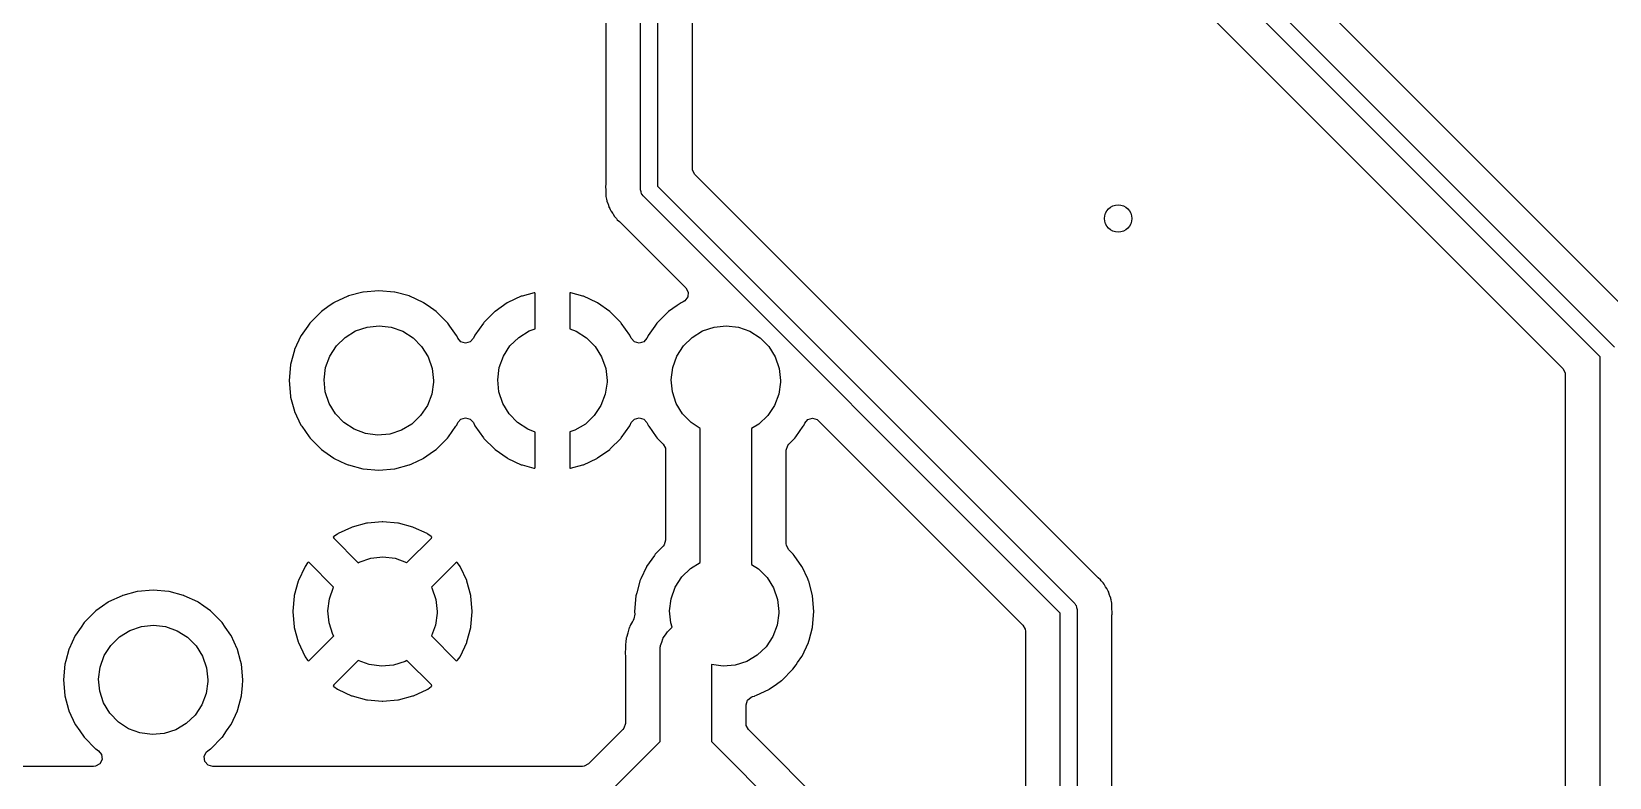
# Model space of a CAD drawing. Extents: x 0.3 to 11.5, y -8.2 to 3.2.
# Drawn here: x 5.004 to 5.913, y -2.173 to -1.744 of the extents above; entities that cross this region are included whole.
import ezdxf

# ---------------------------------------------------------------- set-up
doc = ezdxf.new("R2010")
doc.units = 0
doc.header["$MEASUREMENT"] = 0
doc.layers.add('BLACK', color=7, linetype='CONTINUOUS')

msp = doc.modelspace()

# ---------------------------------------------------------------- linework, layer by layer
at = {"layer": 'BLACK', "linetype": 'CONTINUOUS'}
for p, q in [((5.90739, -1.93119), (5.42863, -1.45242)), ((5.43703, -1.44691), (5.91579, -1.92567)), ((5.41547, -1.46758), (5.88592, -1.93803)), ((5.35457, -1.83509), (5.35457, -1.54204)), ((5.36442, -1.54), (5.36442, -1.83305)), ((5.33456, -1.69517), (5.33456, -1.83199)), ((5.92895, -1.91052), (5.71316, -1.69473)), ((5.38444, -1.8227), (5.38444, -1.70136)), ((5.38455, -1.82376), (5.38444, -1.8227)), ((5.38589, -1.82621), (5.38455, -1.82376)), ((5.6179, -2.05822), (5.38589, -1.82621)), ((5.33453, -1.83243), (5.33447, -1.83272)), ((5.33447, -1.83272), (5.33448, -1.83304)), ((5.33448, -1.83304), (5.33448, -1.83304)), ((5.33448, -1.83304), (5.33455, -1.8354)), ((5.33456, -1.83199), (5.33453, -1.83243)), ((5.33455, -1.8354), (5.33456, -1.83556)), ((5.33456, -1.83556), (5.33456, -1.83666)), ((5.35492, -1.83625), (5.35457, -1.83509)), ((5.35517, -1.83744), (5.35492, -1.83625)), ((5.36442, -1.83305), (5.60474, -2.07337)), ((5.33456, -1.83666), (5.33457, -1.83681)), ((5.33457, -1.83681), (5.33457, -1.83681)), ((5.33457, -1.83681), (5.33458, -1.83682)), ((5.33458, -1.83682), (5.33461, -1.83728)), ((5.33461, -1.83728), (5.33467, -1.83902)), ((5.33467, -1.83902), (5.33489, -1.83979)), ((5.33489, -1.83979), (5.33505, -1.84055)), ((5.33505, -1.84055), (5.33515, -1.84134)), ((5.33515, -1.84134), (5.33526, -1.84163)), ((5.33526, -1.84163), (5.33526, -1.84163)), ((5.33526, -1.84163), (5.33579, -1.84296)), ((5.33579, -1.84296), (5.33594, -1.8434)), ((5.33594, -1.8434), (5.33631, -1.84469)), ((5.33631, -1.84469), (5.33642, -1.84507)), ((5.33642, -1.84507), (5.33658, -1.84534)), ((5.33658, -1.84534), (5.33658, -1.84534)), ((5.33658, -1.84534), (5.33683, -1.84576)), ((5.35532, -1.83764), (5.35517, -1.83744)), ((5.35535, -1.83775), (5.35532, -1.83764)), ((5.35549, -1.83787), (5.35535, -1.83775)), ((5.35602, -1.83857), (5.35549, -1.83787)), ((5.59634, -2.07889), (5.35602, -1.83857)), ((5.33683, -1.84576), (5.33717, -1.84646)), ((5.33717, -1.84646), (5.33747, -1.8472)), ((5.33747, -1.8472), (5.33765, -1.84745)), ((5.33765, -1.84745), (5.33765, -1.84745)), ((5.33765, -1.84745), (5.33849, -1.84861)), ((5.33849, -1.84861), (5.33875, -1.849)), ((5.33875, -1.849), (5.33944, -1.85017)), ((5.33944, -1.85017), (5.33963, -1.8505)), ((5.33963, -1.8505), (5.3402, -1.85106)), ((5.3402, -1.85106), (5.3407, -1.85165)), ((5.3407, -1.85165), (5.34117, -1.8523)), ((5.34117, -1.8523), (5.34251, -1.85341)), ((5.34251, -1.85341), (5.34286, -1.85372)), ((5.34286, -1.85372), (5.38063, -1.8915)), ((5.18591, -1.89638), (5.17814, -1.90001)), ((5.18611, -1.89629), (5.18591, -1.89638)), ((5.18591, -1.89638), (5.18591, -1.89638)), ((5.18632, -1.89623), (5.18611, -1.89629)), ((5.19461, -1.89401), (5.18632, -1.89623)), ((5.18632, -1.89623), (5.18632, -1.89623)), ((5.19482, -1.89396), (5.19461, -1.89401)), ((5.19461, -1.89401), (5.19461, -1.89401)), ((5.2038, -1.89317), (5.19482, -1.89396)), ((5.21278, -1.89396), (5.2038, -1.89317)), ((5.21298, -1.89401), (5.21278, -1.89396)), ((5.22127, -1.89623), (5.21298, -1.89401)), ((5.21298, -1.89401), (5.21298, -1.89401)), ((5.22148, -1.89629), (5.22127, -1.89623)), ((5.22127, -1.89623), (5.22127, -1.89623)), ((5.22168, -1.89638), (5.22148, -1.89629)), ((5.22946, -1.90001), (5.22168, -1.89638)), ((5.22168, -1.89638), (5.22168, -1.89638)), ((5.28592, -1.8964), (5.27815, -1.90002)), ((5.28632, -1.89625), (5.28592, -1.8964)), ((5.2933, -1.89438), (5.28632, -1.89625)), ((5.29364, -1.89443), (5.2933, -1.89438)), ((5.2938, -1.89496), (5.29364, -1.89443)), ((5.2938, -1.91522), (5.2938, -1.89496)), ((5.31393, -1.89445), (5.3138, -1.89476)), ((5.3138, -1.89476), (5.3138, -1.91522)), ((5.31448, -1.89443), (5.31393, -1.89445)), ((5.32127, -1.89625), (5.31448, -1.89443)), ((5.32167, -1.8964), (5.32127, -1.89625)), ((5.32945, -1.90002), (5.32167, -1.8964)), ((5.37922, -1.8995), (5.37794, -1.9001)), ((5.3801, -1.89898), (5.37922, -1.8995)), ((5.38177, -1.89674), (5.3801, -1.89898)), ((5.38063, -1.8915), (5.38197, -1.89395)), ((5.38197, -1.89395), (5.38177, -1.89674)), ((5.17056, -1.90527), (5.16418, -1.91164)), ((5.17073, -1.90514), (5.17056, -1.90527)), ((5.17527, -1.90197), (5.17073, -1.90514)), ((5.17073, -1.90514), (5.17073, -1.90514)), ((5.17794, -1.9001), (5.17527, -1.90197)), ((5.17814, -1.90001), (5.17794, -1.9001)), ((5.17814, -1.90001), (5.17814, -1.90001)), ((5.22965, -1.9001), (5.22946, -1.90001)), ((5.22946, -1.90001), (5.22946, -1.90001)), ((5.23232, -1.90197), (5.22965, -1.9001)), ((5.23686, -1.90514), (5.23232, -1.90197)), ((5.23704, -1.90527), (5.23686, -1.90514)), ((5.23686, -1.90514), (5.23686, -1.90514)), ((5.24341, -1.91164), (5.23704, -1.90527)), ((5.27041, -1.90544), (5.26435, -1.9115)), ((5.27075, -1.90516), (5.27041, -1.90544)), ((5.27777, -1.90024), (5.27075, -1.90516)), ((5.27815, -1.90002), (5.27777, -1.90024)), ((5.32982, -1.90024), (5.32945, -1.90002)), ((5.33685, -1.90516), (5.32982, -1.90024)), ((5.33718, -1.90544), (5.33685, -1.90516)), ((5.34324, -1.9115), (5.33718, -1.90544)), ((5.37056, -1.90527), (5.36418, -1.91164)), ((5.37073, -1.90514), (5.37056, -1.90527)), ((5.37572, -1.90165), (5.37073, -1.90514)), ((5.37073, -1.90514), (5.37073, -1.90514)), ((5.37794, -1.9001), (5.37572, -1.90165)), ((5.16287, -1.91352), (5.15901, -1.91903)), ((5.16406, -1.91182), (5.16287, -1.91352)), ((5.16418, -1.91164), (5.16406, -1.91182)), ((5.16406, -1.91182), (5.16406, -1.91182)), ((5.1844, -1.92006), (5.19038, -1.91638)), ((5.19038, -1.91638), (5.19703, -1.91412)), ((5.19703, -1.91412), (5.20402, -1.91339)), ((5.20402, -1.91339), (5.21099, -1.91422)), ((5.21099, -1.91422), (5.2176, -1.91657)), ((5.2176, -1.91657), (5.22353, -1.92034)), ((5.24353, -1.91182), (5.24341, -1.91164)), ((5.24473, -1.91352), (5.24353, -1.91182)), ((5.24353, -1.91182), (5.24353, -1.91182)), ((5.24858, -1.91903), (5.24473, -1.91352)), ((5.26407, -1.91183), (5.25915, -1.91886)), ((5.26435, -1.9115), (5.26407, -1.91183)), ((5.2844, -1.92006), (5.29038, -1.91638)), ((5.29038, -1.91638), (5.2938, -1.91522)), ((5.3138, -1.91522), (5.3176, -1.91657)), ((5.3176, -1.91657), (5.32353, -1.92034)), ((5.34352, -1.91183), (5.34324, -1.9115)), ((5.34844, -1.91886), (5.34352, -1.91183)), ((5.36287, -1.91352), (5.35901, -1.91903)), ((5.36406, -1.91182), (5.36287, -1.91352)), ((5.36418, -1.91164), (5.36406, -1.91182)), ((5.36406, -1.91182), (5.36406, -1.91182)), ((5.3844, -1.92006), (5.39038, -1.91638)), ((5.39038, -1.91638), (5.39703, -1.91412)), ((5.39703, -1.91412), (5.40402, -1.91339)), ((5.40402, -1.91339), (5.41099, -1.91422)), ((5.41099, -1.91422), (5.4176, -1.91657)), ((5.4176, -1.91657), (5.42353, -1.92034)), ((5.15531, -1.92696), (5.1552, -1.9272)), ((5.15892, -1.91922), (5.15531, -1.92696)), ((5.15901, -1.91903), (5.15892, -1.91922)), ((5.15892, -1.91922), (5.15892, -1.91922)), ((5.17558, -1.93088), (5.17939, -1.92498)), ((5.17939, -1.92498), (5.1844, -1.92006)), ((5.22353, -1.92034), (5.22848, -1.92532)), ((5.22848, -1.92532), (5.2322, -1.93127)), ((5.24867, -1.91922), (5.24858, -1.91903)), ((5.24931, -1.92059), (5.24867, -1.91922)), ((5.24867, -1.91922), (5.24867, -1.91922)), ((5.25109, -1.92265), (5.24931, -1.92059)), ((5.25377, -1.92346), (5.25109, -1.92265)), ((5.25645, -1.92269), (5.25377, -1.92346)), ((5.2583, -1.92059), (5.25645, -1.92269)), ((5.25894, -1.91923), (5.2583, -1.92059)), ((5.25915, -1.91886), (5.25894, -1.91923)), ((5.27558, -1.93088), (5.27939, -1.92498)), ((5.27939, -1.92498), (5.2844, -1.92006)), ((5.32353, -1.92034), (5.32848, -1.92532)), ((5.32848, -1.92532), (5.3322, -1.93127)), ((5.34865, -1.91923), (5.34844, -1.91886)), ((5.34929, -1.92059), (5.34865, -1.91923)), ((5.35107, -1.92265), (5.34929, -1.92059)), ((5.35375, -1.92346), (5.35107, -1.92265)), ((5.35643, -1.92269), (5.35375, -1.92346)), ((5.35828, -1.92059), (5.35643, -1.92269)), ((5.35892, -1.91922), (5.35828, -1.92059)), ((5.35901, -1.91903), (5.35892, -1.91922)), ((5.35892, -1.91922), (5.35892, -1.91922)), ((5.37558, -1.93088), (5.37939, -1.92498)), ((5.37939, -1.92498), (5.3844, -1.92006)), ((5.42353, -1.92034), (5.42848, -1.92532)), ((5.42848, -1.92532), (5.4322, -1.93127)), ((5.15287, -1.9359), (5.15208, -1.94488)), ((5.15295, -1.93562), (5.15287, -1.9359)), ((5.15515, -1.9274), (5.15295, -1.93562)), ((5.1552, -1.9272), (5.15515, -1.9274)), ((5.15515, -1.9274), (5.15515, -1.9274)), ((5.17318, -1.93748), (5.17558, -1.93088)), ((5.2322, -1.93127), (5.23451, -1.9379)), ((5.27318, -1.93748), (5.27558, -1.93088)), ((5.3322, -1.93127), (5.33451, -1.9379)), ((5.37318, -1.93748), (5.37558, -1.93088)), ((5.4322, -1.93127), (5.43451, -1.9379)), ((5.90739, -2.8392), (5.90739, -1.93119)), ((5.15208, -1.94488), (5.15287, -1.95386)), ((5.1723, -1.94444), (5.17318, -1.93748)), ((5.17299, -1.95143), (5.1723, -1.94444)), ((5.23451, -1.9379), (5.23529, -1.94488)), ((5.23529, -1.94488), (5.23528, -1.94576)), ((5.2723, -1.94444), (5.27318, -1.93748)), ((5.27299, -1.95143), (5.2723, -1.94444)), ((5.33451, -1.9379), (5.33529, -1.94488)), ((5.33529, -1.94488), (5.33528, -1.94576)), ((5.3723, -1.94444), (5.37318, -1.93748)), ((5.37299, -1.95143), (5.3723, -1.94444)), ((5.43451, -1.9379), (5.43529, -1.94488)), ((5.43529, -1.94488), (5.43528, -1.94576)), ((5.88592, -1.93803), (5.88726, -1.94048)), ((5.88726, -1.94048), (5.88737, -1.94154)), ((5.88737, -1.94154), (5.88737, -2.71313)), ((5.15287, -1.95386), (5.15292, -1.95407)), ((5.15292, -1.95407), (5.15292, -1.95407)), ((5.15292, -1.95407), (5.15302, -1.95442)), ((5.15302, -1.95442), (5.1552, -1.96257)), ((5.1752, -1.95809), (5.17299, -1.95143)), ((5.2343, -1.95271), (5.23181, -1.95928)), ((5.23528, -1.94576), (5.2343, -1.95271)), ((5.2752, -1.95809), (5.27299, -1.95143)), ((5.3343, -1.95271), (5.33181, -1.95928)), ((5.33528, -1.94576), (5.3343, -1.95271)), ((5.3752, -1.95809), (5.37299, -1.95143)), ((5.4343, -1.95271), (5.43181, -1.95928)), ((5.43528, -1.94576), (5.4343, -1.95271)), ((5.1552, -1.96257), (5.15529, -1.96276)), ((5.15529, -1.96276), (5.15529, -1.96276)), ((5.15529, -1.96276), (5.15892, -1.97054)), ((5.17884, -1.9641), (5.1752, -1.95809)), ((5.23181, -1.95928), (5.22792, -1.96513)), ((5.27884, -1.9641), (5.2752, -1.95809)), ((5.33181, -1.95928), (5.32792, -1.96513)), ((5.37884, -1.9641), (5.3752, -1.95809)), ((5.43181, -1.95928), (5.42792, -1.96513)), ((5.15892, -1.97054), (5.15892, -1.97054)), ((5.15892, -1.97054), (5.15901, -1.97074)), ((5.15901, -1.97074), (5.15937, -1.97125)), ((5.15937, -1.97125), (5.16361, -1.9773)), ((5.18372, -1.96915), (5.17884, -1.9641)), ((5.18959, -1.97299), (5.18372, -1.96915)), ((5.22284, -1.96997), (5.21681, -1.97356)), ((5.22792, -1.96513), (5.22284, -1.96997)), ((5.24398, -1.9773), (5.24822, -1.97125)), ((5.24822, -1.97125), (5.24858, -1.97074)), ((5.24858, -1.97074), (5.24867, -1.97054)), ((5.24867, -1.97054), (5.24931, -1.96917)), ((5.24867, -1.97054), (5.24867, -1.97054)), ((5.24931, -1.96917), (5.25116, -1.96707)), ((5.25116, -1.96707), (5.25385, -1.96631)), ((5.25385, -1.96631), (5.25652, -1.96712)), ((5.25652, -1.96712), (5.2583, -1.96917)), ((5.2583, -1.96917), (5.25894, -1.97053)), ((5.25894, -1.97053), (5.25915, -1.97091)), ((5.25915, -1.97091), (5.26407, -1.97793)), ((5.28372, -1.96915), (5.27884, -1.9641)), ((5.28959, -1.97299), (5.28372, -1.96915)), ((5.32284, -1.96997), (5.31681, -1.97356)), ((5.32792, -1.96513), (5.32284, -1.96997)), ((5.34352, -1.97793), (5.34844, -1.97091)), ((5.34844, -1.97091), (5.34865, -1.97053)), ((5.34865, -1.97053), (5.34929, -1.96917)), ((5.34929, -1.96917), (5.35114, -1.96707)), ((5.35114, -1.96707), (5.35382, -1.96631)), ((5.35382, -1.96631), (5.3565, -1.96712)), ((5.3565, -1.96712), (5.35828, -1.96917)), ((5.35828, -1.96917), (5.35892, -1.97054)), ((5.35892, -1.97054), (5.35892, -1.97054)), ((5.35892, -1.97054), (5.35901, -1.97074)), ((5.35901, -1.97074), (5.35937, -1.97125)), ((5.35937, -1.97125), (5.36361, -1.9773)), ((5.38372, -1.96915), (5.37884, -1.9641)), ((5.38903, -1.97263), (5.38372, -1.96915)), ((5.42284, -1.96997), (5.41856, -1.97252)), ((5.41856, -1.97252), (5.41856, -2.05088)), ((5.42792, -1.96513), (5.42284, -1.96997)), ((5.44398, -1.9773), (5.44828, -1.97116)), ((5.44828, -1.97116), (5.44858, -1.97074)), ((5.44858, -1.97074), (5.44918, -1.96946)), ((5.44918, -1.96946), (5.45102, -1.96736)), ((5.45102, -1.96736), (5.45371, -1.96659)), ((5.45371, -1.96659), (5.45639, -1.9674)), ((5.45639, -1.9674), (5.45718, -1.96805)), ((5.45718, -1.96805), (5.57487, -2.08573)), ((5.16361, -1.9773), (5.16418, -1.97812)), ((5.16418, -1.97812), (5.17056, -1.9845)), ((5.19618, -1.97544), (5.18959, -1.97299)), ((5.20314, -1.97637), (5.19618, -1.97544)), ((5.21013, -1.97573), (5.20314, -1.97637)), ((5.21681, -1.97356), (5.21013, -1.97573)), ((5.23704, -1.9845), (5.24341, -1.97812)), ((5.24341, -1.97812), (5.24398, -1.9773)), ((5.26407, -1.97793), (5.26435, -1.97826)), ((5.26435, -1.97826), (5.27041, -1.98433)), ((5.2938, -1.97456), (5.28959, -1.97299)), ((5.2938, -1.995), (5.2938, -1.97456)), ((5.31681, -1.97356), (5.3138, -1.97454)), ((5.3138, -1.97454), (5.3138, -1.9948)), ((5.33718, -1.98433), (5.34324, -1.97826)), ((5.34324, -1.97826), (5.34352, -1.97793)), ((5.36361, -1.9773), (5.36418, -1.97812)), ((5.36418, -1.97812), (5.36756, -1.9815)), ((5.36756, -1.9815), (5.3689, -1.98395)), ((5.38903, -2.04968), (5.38903, -1.97263)), ((5.43937, -1.98233), (5.44003, -1.9815)), ((5.44003, -1.9815), (5.44341, -1.97812)), ((5.44341, -1.97812), (5.44398, -1.9773)), ((5.17056, -1.9845), (5.17073, -1.98462)), ((5.17073, -1.98462), (5.17073, -1.98462)), ((5.17073, -1.98462), (5.1722, -1.98565)), ((5.1722, -1.98565), (5.17794, -1.98967)), ((5.17794, -1.98967), (5.17814, -1.98976)), ((5.17814, -1.98976), (5.17814, -1.98976)), ((5.17814, -1.98976), (5.18469, -1.99281)), ((5.2229, -1.99281), (5.22946, -1.98976)), ((5.22946, -1.98976), (5.22965, -1.98967)), ((5.22946, -1.98976), (5.22946, -1.98976)), ((5.22965, -1.98967), (5.23539, -1.98565)), ((5.23539, -1.98565), (5.23686, -1.98462)), ((5.23686, -1.98462), (5.23704, -1.9845)), ((5.23686, -1.98462), (5.23686, -1.98462)), ((5.27041, -1.98433), (5.27075, -1.98461)), ((5.27075, -1.98461), (5.27777, -1.98952)), ((5.27777, -1.98952), (5.27815, -1.98974)), ((5.27815, -1.98974), (5.28592, -1.99337)), ((5.32167, -1.99337), (5.32945, -1.98974)), ((5.32945, -1.98974), (5.32982, -1.98952)), ((5.32982, -1.98952), (5.33685, -1.98461)), ((5.33685, -1.98461), (5.33718, -1.98433)), ((5.3689, -1.98395), (5.36901, -1.98501)), ((5.36901, -1.98501), (5.36901, -2.03684)), ((5.43858, -1.98501), (5.43937, -1.98233)), ((5.43858, -2.03881), (5.43858, -1.98501)), ((5.18469, -1.99281), (5.18611, -1.99348)), ((5.18611, -1.99348), (5.18632, -1.99353)), ((5.18632, -1.99353), (5.18632, -1.99353)), ((5.18632, -1.99353), (5.19461, -1.99575)), ((5.19461, -1.99575), (5.19461, -1.99575)), ((5.19461, -1.99575), (5.19482, -1.99581)), ((5.19482, -1.99581), (5.2038, -1.99659)), ((5.2038, -1.99659), (5.21278, -1.99581)), ((5.21278, -1.99581), (5.21298, -1.99575)), ((5.21298, -1.99575), (5.22127, -1.99353)), ((5.21298, -1.99575), (5.21298, -1.99575)), ((5.22127, -1.99353), (5.22148, -1.99348)), ((5.22127, -1.99353), (5.22127, -1.99353)), ((5.22148, -1.99348), (5.2229, -1.99281)), ((5.28592, -1.99337), (5.28632, -1.99351)), ((5.28632, -1.99351), (5.29311, -1.99533)), ((5.29311, -1.99533), (5.29366, -1.99532)), ((5.29366, -1.99532), (5.2938, -1.995)), ((5.3138, -1.9948), (5.31395, -1.99533)), ((5.31395, -1.99533), (5.31429, -1.99538)), ((5.31429, -1.99538), (5.32127, -1.99351)), ((5.32127, -1.99351), (5.32167, -1.99337)), ((5.19678, -2.0271), (5.18849, -2.02932)), ((5.1972, -2.02703), (5.19678, -2.0271)), ((5.20575, -2.02628), (5.1972, -2.02703)), ((5.20618, -2.02628), (5.20575, -2.02628)), ((5.21472, -2.02703), (5.20618, -2.02628)), ((5.21515, -2.0271), (5.21472, -2.02703)), ((5.22343, -2.02932), (5.21515, -2.0271)), ((5.17789, -2.03474), (5.17756, -2.03516)), ((5.17756, -2.03516), (5.17784, -2.03569)), ((5.17784, -2.03569), (5.19196, -2.04981)), ((5.17994, -2.03331), (5.17789, -2.03474)), ((5.18031, -2.03309), (5.17994, -2.03331)), ((5.18808, -2.02947), (5.18031, -2.03309)), ((5.18849, -2.02932), (5.18808, -2.02947)), ((5.21999, -2.04978), (5.23411, -2.03566)), ((5.22384, -2.02947), (5.22343, -2.02932)), ((5.23161, -2.03309), (5.22384, -2.02947)), ((5.23198, -2.03331), (5.23161, -2.03309)), ((5.234, -2.03472), (5.23198, -2.03331)), ((5.23437, -2.03519), (5.234, -2.03472)), ((5.23411, -2.03566), (5.23437, -2.03519)), ((5.36307, -2.04489), (5.36257, -2.04561)), ((5.3632, -2.04471), (5.36307, -2.04489)), ((5.36307, -2.04489), (5.36307, -2.04489)), ((5.36756, -2.04035), (5.3632, -2.04471)), ((5.36822, -2.03952), (5.36756, -2.04035)), ((5.36901, -2.03684), (5.36822, -2.03952)), ((5.43869, -2.03987), (5.43858, -2.03881)), ((5.44003, -2.04232), (5.43869, -2.03987)), ((5.44243, -2.04471), (5.44003, -2.04232)), ((5.44255, -2.04489), (5.44243, -2.04471)), ((5.44305, -2.04561), (5.44255, -2.04489)), ((5.44255, -2.04489), (5.44255, -2.04489)), ((5.1611, -2.0523), (5.15748, -2.06008)), ((5.16132, -2.05193), (5.1611, -2.0523)), ((5.16273, -2.04991), (5.16132, -2.05193)), ((5.1632, -2.04955), (5.16273, -2.04991)), ((5.16367, -2.0498), (5.1632, -2.04955)), ((5.17777, -2.06391), (5.16367, -2.0498)), ((5.19196, -2.04981), (5.19255, -2.04945)), ((5.19255, -2.04945), (5.1992, -2.04719)), ((5.1992, -2.04719), (5.20618, -2.04646)), ((5.20618, -2.04646), (5.21315, -2.04729)), ((5.21315, -2.04729), (5.21977, -2.04964)), ((5.21977, -2.04964), (5.21999, -2.04978)), ((5.24823, -2.04983), (5.23411, -2.06394)), ((5.24876, -2.04955), (5.24823, -2.04983)), ((5.24917, -2.04988), (5.24876, -2.04955)), ((5.2506, -2.05193), (5.24917, -2.04988)), ((5.25082, -2.0523), (5.2506, -2.05193)), ((5.25444, -2.06008), (5.25082, -2.0523)), ((5.35794, -2.05229), (5.35472, -2.05918)), ((5.35803, -2.0521), (5.35794, -2.05229)), ((5.35794, -2.05229), (5.35794, -2.05229)), ((5.36257, -2.04561), (5.35803, -2.0521)), ((5.3784, -2.05805), (5.38342, -2.05313)), ((5.38342, -2.05313), (5.38903, -2.04968)), ((5.41856, -2.05088), (5.42255, -2.05341)), ((5.42255, -2.05341), (5.42749, -2.05839)), ((5.4476, -2.0521), (5.44305, -2.04561)), ((5.44769, -2.05229), (5.4476, -2.0521)), ((5.4509, -2.05918), (5.44769, -2.05229)), ((5.44769, -2.05229), (5.44769, -2.05229)), ((5.15733, -2.06048), (5.15511, -2.06877)), ((5.15748, -2.06008), (5.15733, -2.06048)), ((5.25459, -2.06048), (5.25444, -2.06008)), ((5.25681, -2.06877), (5.25459, -2.06048)), ((5.35416, -2.06048), (5.35237, -2.06717)), ((5.35422, -2.06027), (5.35416, -2.06047)), ((5.35416, -2.06047), (5.35416, -2.06048)), ((5.35472, -2.05918), (5.35422, -2.06027)), ((5.3746, -2.06395), (5.3784, -2.05805)), ((5.42749, -2.05839), (5.43122, -2.06434)), ((5.4514, -2.06027), (5.4509, -2.05918)), ((5.45146, -2.06047), (5.4514, -2.06027)), ((5.45146, -2.06048), (5.45146, -2.06047)), ((5.45325, -2.06717), (5.45146, -2.06048)), ((5.61824, -2.05854), (5.6179, -2.05822)), ((5.61959, -2.05965), (5.61824, -2.05854)), ((5.62004, -2.06027), (5.61959, -2.05965)), ((5.62005, -2.06029), (5.62004, -2.06027)), ((5.62056, -2.06088), (5.62005, -2.06029)), ((5.62112, -2.06145), (5.62056, -2.06088)), ((5.62162, -2.06228), (5.62112, -2.06145)), ((5.62201, -2.06294), (5.62162, -2.06228)), ((5.62227, -2.06334), (5.62201, -2.06294)), ((5.62252, -2.06368), (5.62227, -2.06334)), ((5.04797, -2.07254), (5.0446, -2.0749)), ((5.04816, -2.07245), (5.04797, -2.07254)), ((5.05594, -2.06882), (5.04816, -2.07245)), ((5.04816, -2.07245), (5.04816, -2.07245)), ((5.05614, -2.06873), (5.05594, -2.06882)), ((5.05594, -2.06882), (5.05594, -2.06882)), ((5.05635, -2.06867), (5.05614, -2.06873)), ((5.06463, -2.06645), (5.05635, -2.06867)), ((5.05635, -2.06867), (5.05635, -2.06867)), ((5.06484, -2.0664), (5.06463, -2.06645)), ((5.06463, -2.06645), (5.06463, -2.06645)), ((5.07382, -2.06561), (5.06484, -2.0664)), ((5.0828, -2.0664), (5.07382, -2.06561)), ((5.08301, -2.06645), (5.0828, -2.0664)), ((5.0913, -2.06867), (5.08301, -2.06645)), ((5.08301, -2.06645), (5.08301, -2.06645)), ((5.09151, -2.06873), (5.0913, -2.06867)), ((5.0913, -2.06867), (5.0913, -2.06867)), ((5.09171, -2.06882), (5.09151, -2.06873)), ((5.09948, -2.07245), (5.09171, -2.06882)), ((5.09171, -2.06882), (5.09171, -2.06882)), ((5.09968, -2.07254), (5.09948, -2.07245)), ((5.09948, -2.07245), (5.09948, -2.07245)), ((5.10305, -2.0749), (5.09968, -2.07254)), ((5.15503, -2.06919), (5.15429, -2.07774)), ((5.15511, -2.06877), (5.15503, -2.06919)), ((5.17447, -2.07751), (5.17535, -2.07055)), ((5.17535, -2.07055), (5.17775, -2.06395)), ((5.17775, -2.06395), (5.17777, -2.06391)), ((5.23411, -2.06394), (5.23436, -2.06434)), ((5.23436, -2.06434), (5.23667, -2.07097)), ((5.23667, -2.07097), (5.23746, -2.07795)), ((5.25689, -2.06919), (5.25681, -2.06877)), ((5.25763, -2.07774), (5.25689, -2.06919)), ((5.35188, -2.06897), (5.3511, -2.07795)), ((5.35237, -2.06717), (5.35188, -2.06897)), ((5.37132, -2.07751), (5.3722, -2.07055)), ((5.3722, -2.07055), (5.3746, -2.06395)), ((5.43122, -2.06434), (5.43352, -2.07097)), ((5.43352, -2.07097), (5.43431, -2.07795)), ((5.45374, -2.06897), (5.45325, -2.06717)), ((5.45452, -2.07795), (5.45374, -2.06897)), ((5.62329, -2.06474), (5.62252, -2.06368)), ((5.6234, -2.06503), (5.62329, -2.06474)), ((5.62358, -2.06548), (5.6234, -2.06503)), ((5.62393, -2.06618), (5.62358, -2.06548)), ((5.62433, -2.06687), (5.62393, -2.06618)), ((5.62442, -2.06717), (5.62433, -2.06687)), ((5.62482, -2.06854), (5.62442, -2.06717)), ((5.62442, -2.06717), (5.62442, -2.06717)), ((5.62497, -2.06898), (5.62482, -2.06854)), ((5.62549, -2.07031), (5.62497, -2.06898)), ((5.62561, -2.0706), (5.62549, -2.07031)), ((5.62549, -2.07031), (5.62549, -2.07031)), ((5.62568, -2.07114), (5.62561, -2.0706)), ((5.62571, -2.07139), (5.62568, -2.07114)), ((5.62587, -2.07216), (5.62571, -2.07139)), ((5.62596, -2.07246), (5.62587, -2.07216)), ((5.62609, -2.07292), (5.62596, -2.07246)), ((5.04058, -2.07771), (5.03421, -2.08408)), ((5.04076, -2.07758), (5.04058, -2.07771)), ((5.0446, -2.0749), (5.04076, -2.07758)), ((5.04076, -2.07758), (5.04076, -2.07758)), ((5.10689, -2.07758), (5.10305, -2.0749)), ((5.10706, -2.07771), (5.10689, -2.07758)), ((5.10689, -2.07758), (5.10689, -2.07758)), ((5.11344, -2.08408), (5.10706, -2.07771)), ((5.15429, -2.07774), (5.15429, -2.07817)), ((5.15429, -2.07817), (5.15503, -2.08671)), ((5.17515, -2.0845), (5.17447, -2.07751)), ((5.23744, -2.07883), (5.23647, -2.08579)), ((5.23746, -2.07795), (5.23744, -2.07883)), ((5.25689, -2.08671), (5.25763, -2.07817)), ((5.25763, -2.07817), (5.25763, -2.07774)), ((5.35124, -2.07955), (5.35072, -2.08223)), ((5.3511, -2.07795), (5.35112, -2.07817)), ((5.35112, -2.07817), (5.35124, -2.07955)), ((5.372, -2.0845), (5.37132, -2.07751)), ((5.43429, -2.07883), (5.43332, -2.08579)), ((5.43431, -2.07795), (5.43429, -2.07883)), ((5.45374, -2.08693), (5.45452, -2.07795)), ((5.59634, -2.73686), (5.59634, -2.07889)), ((5.60474, -2.07337), (5.60526, -2.07408)), ((5.60526, -2.07408), (5.6054, -2.0742)), ((5.6054, -2.0742), (5.60543, -2.0743)), ((5.60543, -2.0743), (5.60558, -2.07451)), ((5.60558, -2.07451), (5.60584, -2.07569)), ((5.60584, -2.07569), (5.60618, -2.07685)), ((5.60618, -2.07685), (5.60618, -2.73482)), ((5.62613, -2.07428), (5.62609, -2.07292)), ((5.62614, -2.07466), (5.62613, -2.07428)), ((5.62618, -2.07513), (5.62614, -2.07466)), ((5.6262, -2.07529), (5.62618, -2.07513)), ((5.6262, -2.07638), (5.6262, -2.07529)), ((5.6262, -2.07654), (5.6262, -2.07638)), ((5.62625, -2.07807), (5.6262, -2.07654)), ((5.6262, -2.07996), (5.62622, -2.07952)), ((5.6262, -2.72448), (5.6262, -2.07996)), ((5.62622, -2.07952), (5.62629, -2.07922)), ((5.62629, -2.07922), (5.62625, -2.07807)), ((5.03226, -2.08687), (5.02904, -2.09147)), ((5.03408, -2.08426), (5.03226, -2.08687)), ((5.03421, -2.08408), (5.03408, -2.08426)), ((5.03408, -2.08426), (5.03408, -2.08426)), ((5.05443, -2.0925), (5.06041, -2.08882)), ((5.06041, -2.08882), (5.06706, -2.08656)), ((5.06706, -2.08656), (5.07404, -2.08583)), ((5.07404, -2.08583), (5.08101, -2.08666)), ((5.08101, -2.08666), (5.08763, -2.08901)), ((5.08763, -2.08901), (5.09356, -2.09278)), ((5.11356, -2.08426), (5.11344, -2.08408)), ((5.11539, -2.08687), (5.11356, -2.08426)), ((5.11356, -2.08426), (5.11356, -2.08426)), ((5.11861, -2.09147), (5.11539, -2.08687)), ((5.15503, -2.08671), (5.15511, -2.08714)), ((5.15511, -2.08714), (5.15733, -2.09542)), ((5.17737, -2.09116), (5.17515, -2.0845)), ((5.23647, -2.08579), (5.23412, -2.09197)), ((5.25459, -2.09542), (5.25681, -2.08714)), ((5.25681, -2.08714), (5.25689, -2.08671)), ((5.34723, -2.09037), (5.34642, -2.09286)), ((5.3473, -2.09012), (5.34723, -2.09037)), ((5.34791, -2.08785), (5.3473, -2.09012)), ((5.34798, -2.0876), (5.34791, -2.08785)), ((5.3481, -2.08736), (5.34798, -2.0876)), ((5.34822, -2.08713), (5.3481, -2.08736)), ((5.3481, -2.08736), (5.3481, -2.08736)), ((5.34852, -2.08641), (5.34822, -2.08713)), ((5.3486, -2.08615), (5.34852, -2.08641)), ((5.34868, -2.0859), (5.3486, -2.08615)), ((5.3486, -2.08615), (5.3486, -2.08615)), ((5.34881, -2.08568), (5.34868, -2.0859)), ((5.34999, -2.08364), (5.34881, -2.08568)), ((5.34881, -2.08568), (5.34881, -2.08568)), ((5.35011, -2.08341), (5.34999, -2.08364)), ((5.3503, -2.08304), (5.35011, -2.08341)), ((5.35072, -2.08223), (5.3503, -2.08304)), ((5.36898, -2.09138), (5.37019, -2.08969)), ((5.37019, -2.08969), (5.37285, -2.08704)), ((5.37285, -2.08704), (5.372, -2.0845)), ((5.43332, -2.08579), (5.43082, -2.09235)), ((5.45173, -2.09441), (5.45368, -2.08714)), ((5.45368, -2.08714), (5.45374, -2.08693)), ((5.45368, -2.08714), (5.45368, -2.08714)), ((5.57487, -2.08573), (5.57621, -2.08819)), ((5.57621, -2.08819), (5.57632, -2.08924)), ((5.57632, -2.08924), (5.57632, -2.73376)), ((5.02517, -2.09985), (5.02343, -2.10636)), ((5.02523, -2.09964), (5.02517, -2.09985)), ((5.02517, -2.09985), (5.02517, -2.09985)), ((5.02536, -2.09935), (5.02523, -2.09964)), ((5.02895, -2.09166), (5.02536, -2.09935)), ((5.02904, -2.09147), (5.02895, -2.09166)), ((5.02895, -2.09166), (5.02895, -2.09166)), ((5.04561, -2.10332), (5.04942, -2.09742)), ((5.04942, -2.09742), (5.05443, -2.0925)), ((5.09356, -2.09278), (5.09851, -2.09776)), ((5.09851, -2.09776), (5.10223, -2.10371)), ((5.1187, -2.09166), (5.11861, -2.09147)), ((5.12228, -2.09935), (5.1187, -2.09166)), ((5.1187, -2.09166), (5.1187, -2.09166)), ((5.12242, -2.09964), (5.12228, -2.09935)), ((5.12247, -2.09985), (5.12242, -2.09964)), ((5.12422, -2.10636), (5.12247, -2.09985)), ((5.12247, -2.09985), (5.12247, -2.09985)), ((5.15733, -2.09542), (5.15748, -2.09583)), ((5.15748, -2.09583), (5.1611, -2.1036)), ((5.16369, -2.10608), (5.17784, -2.09193)), ((5.17784, -2.09193), (5.17737, -2.09116)), ((5.23412, -2.09197), (5.24826, -2.10611)), ((5.25082, -2.1036), (5.25444, -2.09583)), ((5.25444, -2.09583), (5.25459, -2.09542)), ((5.34584, -2.09935), (5.34574, -2.10141)), ((5.34585, -2.09909), (5.34584, -2.09935)), ((5.34593, -2.09753), (5.34585, -2.09831)), ((5.34585, -2.09831), (5.34585, -2.09909)), ((5.34595, -2.09727), (5.34593, -2.09753)), ((5.34608, -2.09492), (5.34595, -2.09727)), ((5.34609, -2.09466), (5.34608, -2.09492)), ((5.34608, -2.09492), (5.34608, -2.09492)), ((5.34623, -2.09415), (5.34609, -2.09466)), ((5.34637, -2.09338), (5.34623, -2.09415)), ((5.3464, -2.09312), (5.34637, -2.09338)), ((5.34642, -2.09286), (5.3464, -2.09312)), ((5.36587, -2.10013), (5.366, -2.09863)), ((5.36599, -2.09828), (5.36605, -2.09807)), ((5.366, -2.09863), (5.36599, -2.09828)), ((5.36605, -2.09807), (5.36609, -2.09759)), ((5.36609, -2.09759), (5.36678, -2.09563)), ((5.36678, -2.09563), (5.36738, -2.09363)), ((5.36738, -2.09363), (5.36758, -2.09335)), ((5.36758, -2.09335), (5.3677, -2.09302)), ((5.3677, -2.09302), (5.36898, -2.09138)), ((5.42694, -2.0982), (5.42185, -2.10304)), ((5.43082, -2.09235), (5.42694, -2.0982)), ((5.44769, -2.10361), (5.45131, -2.09584)), ((5.45131, -2.09584), (5.4514, -2.09564)), ((5.45131, -2.09584), (5.45131, -2.09584)), ((5.4514, -2.09564), (5.45173, -2.09441)), ((5.0229, -2.10834), (5.02211, -2.11732)), ((5.02343, -2.10636), (5.0229, -2.10834)), ((5.04321, -2.10992), (5.04561, -2.10332)), ((5.10223, -2.10371), (5.10454, -2.11034)), ((5.12475, -2.10834), (5.12422, -2.10636)), ((5.12554, -2.11732), (5.12475, -2.10834)), ((5.1611, -2.1036), (5.16132, -2.10398)), ((5.16132, -2.10398), (5.16275, -2.10603)), ((5.16275, -2.10603), (5.16316, -2.10636)), ((5.16316, -2.10636), (5.16369, -2.10608)), ((5.19193, -2.10613), (5.17781, -2.12025)), ((5.19834, -2.10851), (5.19193, -2.10613)), ((5.2053, -2.10944), (5.19834, -2.10851)), ((5.21229, -2.10881), (5.2053, -2.10944)), ((5.21897, -2.10664), (5.21229, -2.10881)), ((5.21993, -2.10606), (5.21897, -2.10664)), ((5.23408, -2.12022), (5.21993, -2.10606)), ((5.24826, -2.10611), (5.24872, -2.10636)), ((5.24872, -2.10636), (5.24919, -2.10599)), ((5.24919, -2.10599), (5.2506, -2.10398)), ((5.2506, -2.10398), (5.25082, -2.1036)), ((5.34574, -2.10141), (5.34571, -2.10196)), ((5.34571, -2.10196), (5.34575, -2.10222)), ((5.34575, -2.10222), (5.34579, -2.10248)), ((5.34579, -2.10248), (5.34585, -2.10326)), ((5.34585, -2.10326), (5.34585, -2.14246)), ((5.36587, -2.15281), (5.36587, -2.10013)), ((5.40215, -2.10944), (5.3954, -2.10854)), ((5.3954, -2.10854), (5.3954, -2.15281)), ((5.40914, -2.10881), (5.40215, -2.10944)), ((5.41582, -2.10664), (5.40914, -2.10881)), ((5.42185, -2.10304), (5.41582, -2.10664)), ((5.44243, -2.11119), (5.44418, -2.10869)), ((5.44418, -2.10869), (5.44509, -2.10739)), ((5.44509, -2.10739), (5.4476, -2.10381)), ((5.4476, -2.10381), (5.44769, -2.10361)), ((5.44769, -2.10361), (5.44769, -2.10361)), ((5.02211, -2.11732), (5.0229, -2.1263)), ((5.04233, -2.11688), (5.04321, -2.10992)), ((5.04302, -2.12387), (5.04233, -2.11688)), ((5.10454, -2.11034), (5.10532, -2.11732)), ((5.10532, -2.11732), (5.10531, -2.1182)), ((5.12524, -2.12071), (5.12554, -2.11732)), ((5.43292, -2.11976), (5.43587, -2.11769)), ((5.43587, -2.11769), (5.43605, -2.11757)), ((5.43587, -2.11769), (5.43587, -2.11769)), ((5.43605, -2.11757), (5.44243, -2.11119)), ((5.0229, -2.1263), (5.02295, -2.12651)), ((5.02295, -2.12651), (5.02295, -2.12651)), ((5.02295, -2.12651), (5.02504, -2.13431)), ((5.04523, -2.13053), (5.04302, -2.12387)), ((5.10433, -2.12516), (5.10184, -2.13172)), ((5.10531, -2.1182), (5.10433, -2.12516)), ((5.12261, -2.13431), (5.12469, -2.12651)), ((5.12469, -2.12651), (5.12475, -2.1263)), ((5.12469, -2.12651), (5.12469, -2.12651)), ((5.12475, -2.1263), (5.12524, -2.12071)), ((5.17781, -2.12025), (5.17755, -2.12071)), ((5.17755, -2.12071), (5.17792, -2.12118)), ((5.17792, -2.12118), (5.17994, -2.1226)), ((5.17994, -2.1226), (5.18031, -2.12281)), ((5.18031, -2.12281), (5.18808, -2.12644)), ((5.18808, -2.12644), (5.18849, -2.12658)), ((5.18849, -2.12658), (5.19678, -2.1288)), ((5.21515, -2.1288), (5.22343, -2.12658)), ((5.22343, -2.12658), (5.22384, -2.12644)), ((5.22384, -2.12644), (5.23161, -2.12281)), ((5.23161, -2.12281), (5.23198, -2.1226)), ((5.23198, -2.1226), (5.23403, -2.12116)), ((5.23403, -2.12116), (5.23436, -2.12075)), ((5.23436, -2.12075), (5.23408, -2.12022)), ((5.41832, -2.1272), (5.41909, -2.12692)), ((5.41909, -2.12692), (5.41938, -2.12685)), ((5.41938, -2.12685), (5.42029, -2.1266)), ((5.42029, -2.1266), (5.4205, -2.12655)), ((5.42029, -2.1266), (5.42029, -2.1266)), ((5.4205, -2.12655), (5.42148, -2.12609)), ((5.42148, -2.12609), (5.42847, -2.12283)), ((5.42847, -2.12283), (5.42867, -2.12274)), ((5.42847, -2.12283), (5.42847, -2.12283)), ((5.42867, -2.12274), (5.43292, -2.11976)), ((5.02504, -2.13431), (5.02523, -2.13501)), ((5.02523, -2.13501), (5.02532, -2.13521)), ((5.02532, -2.13521), (5.02532, -2.13521)), ((5.02532, -2.13521), (5.02895, -2.14298)), ((5.04887, -2.13654), (5.04523, -2.13053)), ((5.10184, -2.13172), (5.09795, -2.13757)), ((5.1187, -2.14298), (5.12233, -2.13521)), ((5.12233, -2.13521), (5.12242, -2.13501)), ((5.12233, -2.13521), (5.12233, -2.13521)), ((5.12242, -2.13501), (5.12261, -2.13431)), ((5.19678, -2.1288), (5.1972, -2.12888)), ((5.1972, -2.12888), (5.20575, -2.12963)), ((5.20575, -2.12963), (5.20618, -2.12963)), ((5.20618, -2.12963), (5.21472, -2.12888)), ((5.21472, -2.12888), (5.21515, -2.1288)), ((5.41542, -2.13171), (5.4162, -2.12903)), ((5.41542, -2.14246), (5.41542, -2.13171)), ((5.4162, -2.12903), (5.41832, -2.1272)), ((5.02895, -2.14298), (5.02895, -2.14298)), ((5.02895, -2.14298), (5.02904, -2.14318)), ((5.02904, -2.14318), (5.03152, -2.14673)), ((5.05375, -2.14159), (5.04887, -2.13654)), ((5.05962, -2.14544), (5.05375, -2.14159)), ((5.09287, -2.14241), (5.08683, -2.14601)), ((5.09795, -2.13757), (5.09287, -2.14241)), ((5.11612, -2.14673), (5.11861, -2.14318)), ((5.11861, -2.14318), (5.1187, -2.14298)), ((5.1187, -2.14298), (5.1187, -2.14298)), ((5.34506, -2.14514), (5.3444, -2.14597)), ((5.34585, -2.14246), (5.34506, -2.14514)), ((5.41553, -2.14352), (5.41542, -2.14246)), ((5.41687, -2.14597), (5.41553, -2.14352)), ((5.03152, -2.14673), (5.03397, -2.15022)), ((5.03397, -2.15022), (5.03421, -2.15056)), ((5.03421, -2.15056), (5.04058, -2.15694)), ((5.0662, -2.14788), (5.05962, -2.14544)), ((5.07316, -2.14881), (5.0662, -2.14788)), ((5.08016, -2.14818), (5.07316, -2.14881)), ((5.08683, -2.14601), (5.08016, -2.14818)), ((5.10706, -2.15694), (5.11344, -2.15056)), ((5.11344, -2.15056), (5.11368, -2.15022)), ((5.11368, -2.15022), (5.11612, -2.14673)), ((5.3444, -2.14597), (5.32465, -2.16572)), ((5.33149, -2.18719), (5.36587, -2.15281)), ((5.3954, -2.15281), (5.4953, -2.25271)), ((5.50043, -2.22953), (5.41687, -2.14597)), ((5.04058, -2.15694), (5.04076, -2.15706)), ((5.04076, -2.15706), (5.04076, -2.15706)), ((5.04076, -2.15706), (5.04231, -2.15815)), ((5.04231, -2.15815), (5.04405, -2.16033)), ((5.04434, -2.16311), (5.04308, -2.1656)), ((5.04405, -2.16033), (5.04434, -2.16311)), ((5.10327, -2.1615), (5.10443, -2.15896)), ((5.10367, -2.16427), (5.10327, -2.1615)), ((5.10443, -2.15896), (5.10534, -2.15815)), ((5.10534, -2.15815), (5.10689, -2.15706)), ((5.10689, -2.15706), (5.10706, -2.15694)), ((5.10689, -2.15706), (5.10689, -2.15706)), ((5.03946, -2.16717), (4.70818, -2.16717)), ((5.04067, -2.16702), (5.03946, -2.16717)), ((5.04308, -2.1656), (5.04067, -2.16702)), ((5.1055, -2.16638), (5.10367, -2.16427)), ((5.10818, -2.16717), (5.1055, -2.16638)), ((5.32114, -2.16717), (5.10818, -2.16717)), ((5.3222, -2.16706), (5.32114, -2.16717)), ((5.32465, -2.16572), (5.3222, -2.16706))]:
    msp.add_line(p, q, dxfattribs=at)
at = {"layer": 'BLACK'}
msp.add_circle((5.62973, -1.85157), 0.00787, dxfattribs=at)

doc.saveas('drawing.dxf')
